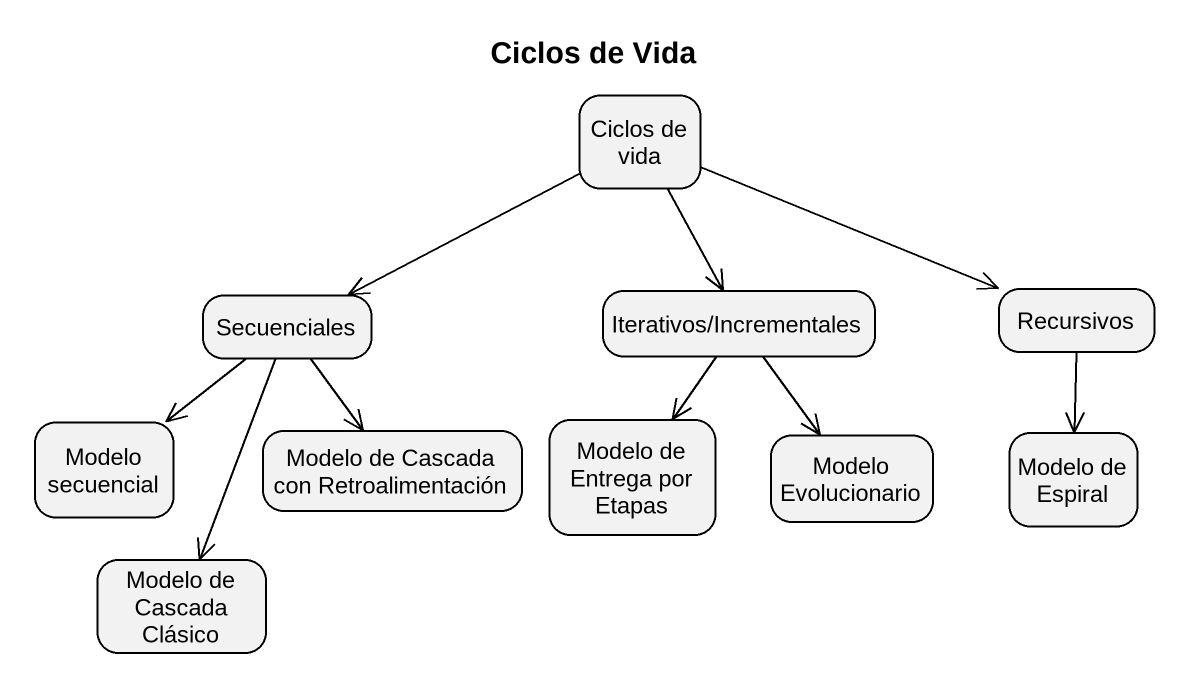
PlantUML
@startuml
title Ciclos de Vida
hide empty description
state "Ciclos de vida" as Ciclos_de_vida
state Secuenciales
state "Iterativos/Incrementales" as Iterativos_Incrementales
state Recursivos
state "Modelo secuencial" as Modelo_secuencial
state "Modelo de Cascada con Retroalimentación" as Modelo_de_Cascada_con
state "Modelo de Entrega por Etapas" as Modelo_de_Entrega_por_Etapas
state "Modelo Evolucionario" as Modelo_Evolucionario
state "Modelo de Espiral" as Modelo_de_Espiral
state "Modelo de Cascada Clásico" as Modelo_de_Cascada_Clásico
Ciclos_de_vida -left-> Secuenciales
Ciclos_de_vida --> Iterativos_Incrementales
Ciclos_de_vida -right-> Recursivos
Secuenciales --> Modelo_secuencial
Secuenciales --> Modelo_de_Cascada_con
Secuenciales --> Modelo_de_Cascada_Clásico
Iterativos_Incrementales --> Modelo_de_Entrega_por_Etapas
Iterativos_Incrementales --> Modelo_Evolucionario
Recursivos --> Modelo_de_Espiral
@enduml
